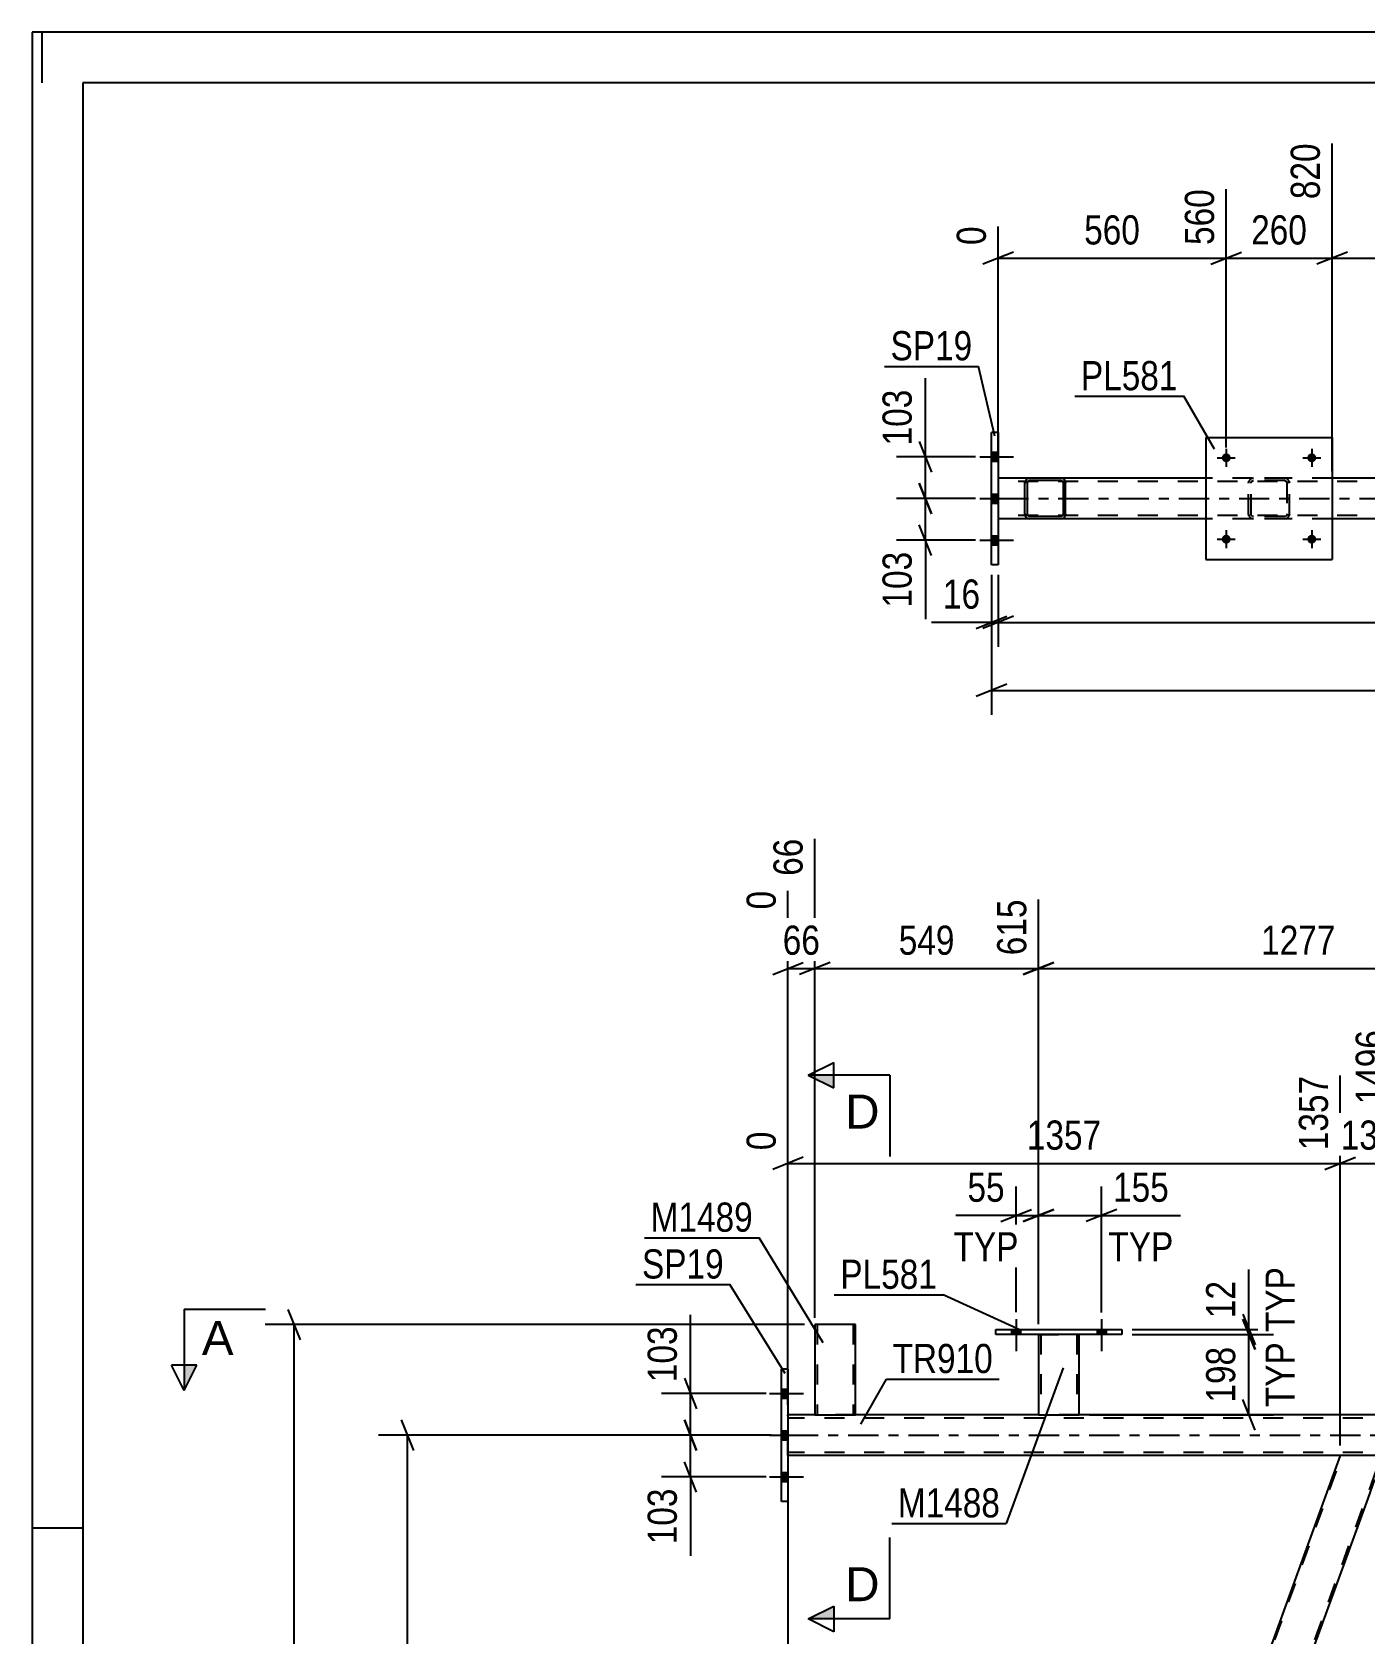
# Model space of a CAD drawing. Header units: millimetres. Extents: x 0 to 841, y 0 to 594.
# Drawn here: x 0 to 131, y 436.6 to 594 of the extents above; entities that cross this region are included whole.
import ezdxf

# ---------------------------------------------------------------- set-up
doc = ezdxf.new("R2010")
doc.units = ezdxf.units.MM
doc.linetypes.add('DXK_LINE_DOT2', pattern=[3.9198, 1.9599, -1.9599])
doc.linetypes.add('DXK_LINE_DOT3', pattern=[5.9187, 2.979, -0.9799, 0.9799, -0.9799])
doc.styles.add('Arial', font='ARIAL.TTF', dxfattribs={"height": 0.2})
doc.styles.add('Arial Narrow', font='ARIALN.TTF', dxfattribs={"height": 0.2})

# ---------------------------------------------------------------- blocks, each defined once
blk = doc.blocks.new('Unknown-814553119-1135')
at = {"color": 5, "linetype": 'Continuous'}
for p, q in [((841, 594), (0, 594)), ((0, 594), (0, 0)), ((1, 589), (1, 594)), ((836, 589), (5, 589)), ((5, 589), (5, 5)), ((5, 447), (0, 447))]:
    blk.add_line(p, q, dxfattribs=at)
blk = doc.blocks.new('Bolt-814553119-2910 - 2837')
at = {"linetype": 'Continuous'}
for points in [[(117.79, 544.17, -1), (116.91, 544.17, -1)], [(126.19, 544.17, -1), (125.31, 544.17, -1)]]:
    blk.add_hatch(color=1, dxfattribs=at).paths.add_polyline_path(points)
at = {"color": 1, "linetype": 'Continuous'}
for p, q in [((117.35, 545.05), (117.35, 543.29)), ((125.75, 545.05), (125.75, 543.29)), ((116.47, 544.17), (118.23, 544.17)), ((124.87, 544.17), (126.63, 544.17))]:
    blk.add_line(p, q, dxfattribs=at)
blk = doc.blocks.new('Part-814553119-2942 - 2837')
at = {"color": 2, "linetype": 'Continuous'}
for p, q in [((115.35, 554.17), (115.35, 542.17)), ((115.35, 554.17), (127.75, 554.17)), ((127.75, 554.17), (127.75, 542.17)), ((115.35, 542.17), (127.75, 542.17))]:
    blk.add_line(p, q, dxfattribs=at)
blk = doc.blocks.new('Bolt-814553119-2888 - 2837')
at = {"linetype": 'Continuous'}
for points in [[(94.93, 551.83), (94.93, 552.71), (94.29, 552.71), (94.29, 551.83)], [(94.93, 551.83), (94.93, 552.71), (94.29, 552.71), (94.29, 551.83)], [(94.93, 551.83), (94.93, 552.71), (94.29, 552.71), (94.29, 551.83)], [(94.93, 547.73), (94.93, 548.61), (94.29, 548.61), (94.29, 547.73)], [(94.93, 547.73), (94.93, 548.61), (94.29, 548.61), (94.29, 547.73)], [(94.93, 543.63), (94.93, 544.51), (94.29, 544.51), (94.29, 543.63)], [(94.93, 543.63), (94.93, 544.51), (94.29, 544.51), (94.29, 543.63)], [(94.93, 543.63), (94.93, 544.51), (94.29, 544.51), (94.29, 543.63)]]:
    blk.add_hatch(color=1, dxfattribs=at).paths.add_polyline_path(points)
at = {"color": 1, "linetype": 'Continuous'}
for p, q in [((94.29, 552.71), (94.93, 552.71)), ((94.29, 552.71), (94.93, 552.71)), ((94.29, 552.71), (94.93, 552.71)), ((93.13, 552.27), (96.45, 552.27)), ((93.13, 552.27), (96.45, 552.27)), ((93.13, 552.27), (96.45, 552.27)), ((94.29, 551.83), (94.93, 551.83)), ((94.29, 551.83), (94.93, 551.83)), ((94.29, 551.83), (94.93, 551.83)), ((93.13, 548.17), (96.45, 548.17)), ((93.13, 548.17), (96.45, 548.17)), ((94.29, 548.61), (94.93, 548.61)), ((94.29, 548.61), (94.93, 548.61)), ((94.29, 547.73), (94.93, 547.73)), ((94.29, 547.73), (94.93, 547.73)), ((93.13, 544.07), (96.45, 544.07)), ((93.13, 544.07), (96.45, 544.07)), ((93.13, 544.07), (96.45, 544.07)), ((94.29, 544.51), (94.93, 544.51)), ((94.29, 544.51), (94.93, 544.51)), ((94.29, 544.51), (94.93, 544.51)), ((94.29, 543.63), (94.93, 543.63)), ((94.29, 543.63), (94.93, 543.63)), ((94.29, 543.63), (94.93, 543.63))]:
    blk.add_line(p, q, dxfattribs=at)
blk = doc.blocks.new('Part-814553119-2887 - 2837')
at = {"color": 2, "linetype": 'Continuous'}
for p, q in [((115.35, 550.17), (94.93, 550.17)), ((166.43, 550.17), (127.75, 550.17)), ((98.04, 546.17), (94.93, 546.17)), ((115.35, 546.17), (101.09, 546.17)), ((166.43, 546.17), (127.75, 546.17))]:
    blk.add_line(p, q, dxfattribs=at)
at = {"color": 7, "linetype": 'DXK_LINE_DOT2'}
for p, q in [((94.93, 550.17), (94.93, 546.17)), ((757.39, 549.85), (94.93, 549.85)), ((127.75, 550.17), (115.35, 550.17)), ((757.39, 546.49), (94.93, 546.49)), ((101.09, 546.17), (98.04, 546.17)), ((127.75, 546.17), (115.35, 546.17))]:
    blk.add_line(p, q, dxfattribs=at)
at = {"color": 7, "linetype": 'DXK_LINE_DOT3'}
blk.add_line((94.93, 548.17), (757.39, 548.17), dxfattribs=at)
blk = doc.blocks.new('Bolt-814553119-2909 - 2837')
at = {"linetype": 'Continuous'}
for points in [[(117.79, 552.17, -1), (116.91, 552.17, -1)], [(126.19, 552.17, -1), (125.31, 552.17, -1)]]:
    blk.add_hatch(color=1, dxfattribs=at).paths.add_polyline_path(points)
at = {"color": 1, "linetype": 'Continuous'}
for p, q in [((117.35, 553.05), (117.35, 551.29)), ((125.75, 553.05), (125.75, 551.29)), ((116.47, 552.17), (118.23, 552.17)), ((124.87, 552.17), (126.63, 552.17))]:
    blk.add_line(p, q, dxfattribs=at)
blk = doc.blocks.new('Part-814553119-2937 - 2837')
at = {"color": 2, "linetype": 'Continuous'}
for p, q in [((97.61, 549.87), (97.57, 549.69)), ((97.57, 546.65), (97.57, 549.69)), ((97.81, 549.69), (97.83, 549.78)), ((97.81, 546.65), (97.81, 549.69)), ((97.83, 549.78), (97.88, 549.86)), ((98.05, 550.17), (97.87, 550.13)), ((97.88, 549.86), (97.96, 549.91)), ((97.96, 549.91), (98.05, 549.93)), ((101.09, 550.17), (98.05, 550.17)), ((101.09, 549.93), (98.05, 549.93)), ((101.27, 550.13), (101.09, 550.17)), ((101.09, 549.93), (101.18, 549.91)), ((101.18, 549.91), (101.26, 549.86)), ((101.26, 549.86), (101.31, 549.78)), ((101.31, 549.78), (101.33, 549.69)), ((101.33, 549.69), (101.33, 546.65)), ((101.57, 549.69), (101.53, 549.87)), ((101.57, 546.65), (101.57, 549.69)), ((97.57, 546.65), (97.61, 546.46)), ((97.83, 546.55), (97.81, 546.65)), ((97.88, 546.48), (97.83, 546.55)), ((97.87, 546.2), (98.05, 546.17)), ((97.96, 546.42), (97.88, 546.48)), ((98.05, 546.41), (97.96, 546.42)), ((101.09, 546.41), (98.05, 546.41)), ((101.09, 546.17), (98.05, 546.17)), ((101.18, 546.42), (101.09, 546.41)), ((101.09, 546.17), (101.27, 546.2)), ((101.26, 546.48), (101.18, 546.42)), ((101.31, 546.55), (101.26, 546.48)), ((101.33, 546.65), (101.31, 546.55)), ((101.53, 546.46), (101.57, 546.65))]:
    blk.add_line(p, q, dxfattribs=at)
at = {"color": 7, "linetype": 'DXK_LINE_DOT2'}
for p, q in [((97.57, 549.69), (97.61, 549.87)), ((97.87, 550.13), (98.05, 550.17)), ((101.09, 550.17), (101.27, 550.13)), ((101.53, 549.87), (101.57, 549.69)), ((97.61, 546.46), (97.57, 546.65)), ((98.05, 546.17), (97.87, 546.2)), ((101.27, 546.2), (101.09, 546.17)), ((101.57, 546.65), (101.53, 546.46))]:
    blk.add_line(p, q, dxfattribs=at)
at = {"color": 2, "linetype": 'Continuous'}
for centre, start, end in [((98.05, 549.69), 112.5, 157.5), ((101.09, 549.69), 22.5, 67.5), ((98.05, 546.65), 202.5, 247.5), ((101.09, 546.65), 292.5, 337.5)]:
    blk.add_arc(centre, 0.48, start, end, dxfattribs=at)
at = {"color": 7, "linetype": 'DXK_LINE_DOT2'}
for centre, start, end in [((98.05, 549.69), 112.5, 157.5), ((101.09, 549.69), 22.5, 67.5), ((98.05, 546.65), 202.5, 247.5), ((101.09, 546.65), 292.5, 337.5)]:
    blk.add_arc(centre, 0.48, start, end, dxfattribs=at)
blk = doc.blocks.new('Part-814553119-2943 - 2837')
at = {"color": 7, "linetype": 'DXK_LINE_DOT2'}
for p, q in [((119.55, 549.69), (119.58, 549.87)), ((119.58, 549.87), (119.55, 549.69)), ((119.55, 546.65), (119.55, 549.69)), ((119.79, 549.69), (119.8, 549.78)), ((119.79, 546.65), (119.79, 549.69)), ((119.8, 549.78), (119.86, 549.86)), ((119.84, 550.13), (120.03, 550.17)), ((120.03, 550.17), (119.84, 550.13)), ((119.86, 549.86), (119.93, 549.91)), ((119.93, 549.91), (120.03, 549.93)), ((123.07, 550.17), (120.03, 550.17)), ((123.07, 549.93), (120.03, 549.93)), ((123.07, 550.17), (123.25, 550.13)), ((123.25, 550.13), (123.07, 550.17)), ((123.07, 549.93), (123.16, 549.91)), ((123.16, 549.91), (123.24, 549.86)), ((123.24, 549.86), (123.29, 549.78)), ((123.29, 549.78), (123.31, 549.69)), ((123.31, 549.69), (123.31, 546.65)), ((123.51, 549.87), (123.55, 549.69)), ((123.55, 549.69), (123.51, 549.87)), ((123.55, 546.65), (123.55, 549.69)), ((119.58, 546.46), (119.55, 546.65)), ((119.55, 546.65), (119.58, 546.46)), ((119.8, 546.55), (119.79, 546.65)), ((119.86, 546.48), (119.8, 546.55)), ((120.03, 546.17), (119.84, 546.2)), ((119.84, 546.2), (120.03, 546.17)), ((119.93, 546.42), (119.86, 546.48)), ((120.03, 546.41), (119.93, 546.42)), ((123.07, 546.41), (120.03, 546.41)), ((123.07, 546.17), (120.03, 546.17)), ((123.16, 546.42), (123.07, 546.41)), ((123.25, 546.2), (123.07, 546.17)), ((123.07, 546.17), (123.25, 546.2)), ((123.24, 546.48), (123.16, 546.42)), ((123.29, 546.55), (123.24, 546.48)), ((123.31, 546.65), (123.29, 546.55)), ((123.55, 546.65), (123.51, 546.46)), ((123.51, 546.46), (123.55, 546.65))]:
    blk.add_line(p, q, dxfattribs=at)
at = {"color": 7, "linetype": 'DXK_LINE_DOT3'}
blk.add_line((121.55, 548.17), (121.55, 548.17), dxfattribs=at)
at = {"color": 7, "linetype": 'DXK_LINE_DOT2'}
for centre, start, end in [((120.03, 549.69), 112.5, 157.5), ((120.03, 549.69), 112.5, 157.5), ((123.07, 549.69), 22.5, 67.5), ((123.07, 549.69), 22.5, 67.5), ((120.03, 546.65), 202.5, 247.5), ((120.03, 546.65), 202.5, 247.5), ((123.07, 546.65), 292.5, 337.5), ((123.07, 546.65), 292.5, 337.5)]:
    blk.add_arc(centre, 0.48, start, end, dxfattribs=at)
blk = doc.blocks.new('Part-814553119-3047 - 2837')
at = {"color": 2, "linetype": 'Continuous'}
for p, q in [((94.93, 554.67), (94.29, 554.67)), ((94.29, 541.67), (94.29, 554.67)), ((94.93, 554.67), (94.93, 541.67)), ((94.93, 541.67), (94.29, 541.67))]:
    blk.add_line(p, q, dxfattribs=at)
blk = doc.blocks.new('Bolt-814553119-3736 - 3729')
at = {"linetype": 'Continuous'}
for points in [[(96.26, 466.05), (97.14, 466.05), (97.14, 466.53), (96.26, 466.53)], [(104.66, 466.05), (105.54, 466.05), (105.54, 466.53), (104.66, 466.53)]]:
    blk.add_hatch(color=1, dxfattribs=at).paths.add_polyline_path(points)
at = {"color": 1, "linetype": 'Continuous'}
for p, q in [((96.7, 467.53), (96.7, 464.41)), ((105.1, 467.53), (105.1, 464.41)), ((96.26, 466.53), (96.26, 466.05)), ((97.14, 466.53), (97.14, 466.05)), ((104.66, 466.53), (104.66, 466.05)), ((105.54, 466.53), (105.54, 466.05))]:
    blk.add_line(p, q, dxfattribs=at)
blk = doc.blocks.new('Part-814553119-4162 - 3729')
at = {"color": 2, "linetype": 'Continuous'}
for p, q in [((74.28, 462.64), (73.64, 462.64)), ((73.64, 449.64), (73.64, 462.64)), ((74.28, 462.64), (74.28, 449.64)), ((74.28, 449.64), (73.64, 449.64))]:
    blk.add_line(p, q, dxfattribs=at)
blk = doc.blocks.new('Bolt-814553119-3743 - 3729')
at = {"linetype": 'Continuous'}
for points in [[(96.26, 466.05), (97.14, 466.05), (97.14, 466.53), (96.26, 466.53)], [(104.66, 466.05), (105.54, 466.05), (105.54, 466.53), (104.66, 466.53)]]:
    blk.add_hatch(color=1, dxfattribs=at).paths.add_polyline_path(points)
at = {"color": 1, "linetype": 'Continuous'}
for p, q in [((96.7, 467.53), (96.7, 464.41)), ((105.1, 467.53), (105.1, 464.41)), ((96.26, 466.53), (96.26, 466.05)), ((97.14, 466.53), (97.14, 466.05)), ((104.66, 466.53), (104.66, 466.05)), ((105.54, 466.53), (105.54, 466.05))]:
    blk.add_line(p, q, dxfattribs=at)
blk = doc.blocks.new('Part-814553119-3755 - 3729')
at = {"color": 2, "linetype": 'Continuous'}
for p, q in [((98.9, 466.05), (98.9, 458.14)), ((102.9, 458.14), (102.9, 466.05)), ((98.9, 458.14), (102.9, 458.14))]:
    blk.add_line(p, q, dxfattribs=at)
at = {"color": 7, "linetype": 'DXK_LINE_DOT2'}
for p, q in [((98.9, 466.05), (102.9, 466.05)), ((98.9, 466.05), (98.9, 466.05)), ((98.9, 466.05), (98.9, 466.05)), ((99.14, 466.05), (99.14, 458.14)), ((102.66, 466.05), (102.66, 458.14)), ((102.9, 466.05), (102.9, 466.05)), ((102.9, 466.05), (102.9, 466.05)), ((102.6, 458.14), (102.64, 458.14)), ((102.6, 458.14), (102.64, 458.14)), ((102.64, 458.14), (102.66, 458.14)), ((102.64, 458.14), (102.66, 458.14))]:
    blk.add_line(p, q, dxfattribs=at)
blk = doc.blocks.new('Part-814553119-3760 - 3729')
at = {"color": 2, "linetype": 'Continuous'}
for p, q in [((94.7, 466.53), (107.1, 466.53)), ((94.7, 466.05), (94.7, 466.53)), ((107.1, 466.05), (94.7, 466.05)), ((107.1, 466.53), (107.1, 466.05))]:
    blk.add_line(p, q, dxfattribs=at)
blk = doc.blocks.new('Part-814553119-3765 - 3729')
at = {"color": 2, "linetype": 'Continuous'}
for p, q in [((80.92, 467.01), (76.92, 467.01)), ((76.92, 467.01), (76.92, 458.14)), ((80.92, 458.14), (80.92, 467.01)), ((76.92, 458.14), (80.92, 458.14))]:
    blk.add_line(p, q, dxfattribs=at)
at = {"color": 7, "linetype": 'DXK_LINE_DOT2'}
for p, q in [((77.16, 467.01), (77.16, 458.14)), ((80.61, 467.01), (80.63, 467.01)), ((80.63, 467.01), (80.67, 467.01)), ((80.67, 467.01), (80.68, 467.01)), ((80.68, 467.01), (80.68, 458.14)), ((80.67, 458.14), (80.63, 458.14)), ((80.67, 458.14), (80.63, 458.14)), ((80.68, 458.14), (80.67, 458.14)), ((80.67, 458.14), (80.68, 458.14))]:
    blk.add_line(p, q, dxfattribs=at)
blk = doc.blocks.new('Bolt-814553119-3906 - 3729')
at = {"linetype": 'Continuous'}
for points in [[(74.28, 459.8), (74.28, 460.68), (73.64, 460.68), (73.64, 459.8)], [(74.28, 459.8), (74.28, 460.68), (73.64, 460.68), (73.64, 459.8)], [(74.28, 459.8), (74.28, 460.68), (73.64, 460.68), (73.64, 459.8)], [(74.28, 455.7), (74.28, 456.58), (73.64, 456.58), (73.64, 455.7)], [(74.28, 455.7), (74.28, 456.58), (73.64, 456.58), (73.64, 455.7)], [(74.28, 451.6), (74.28, 452.48), (73.64, 452.48), (73.64, 451.6)], [(74.28, 451.6), (74.28, 452.48), (73.64, 452.48), (73.64, 451.6)], [(74.28, 451.6), (74.28, 452.48), (73.64, 452.48), (73.64, 451.6)]]:
    blk.add_hatch(color=1, dxfattribs=at).paths.add_polyline_path(points)
at = {"color": 1, "linetype": 'Continuous'}
for p, q in [((72.48, 460.24), (75.8, 460.24)), ((72.48, 460.24), (75.8, 460.24)), ((72.48, 460.24), (75.8, 460.24)), ((73.64, 460.68), (74.28, 460.68)), ((73.64, 460.68), (74.28, 460.68)), ((73.64, 460.68), (74.28, 460.68)), ((73.64, 459.8), (74.28, 459.8)), ((73.64, 459.8), (74.28, 459.8)), ((73.64, 459.8), (74.28, 459.8)), ((73.64, 456.58), (74.28, 456.58)), ((73.64, 456.58), (74.28, 456.58)), ((72.48, 456.14), (75.8, 456.14)), ((72.48, 456.14), (75.8, 456.14)), ((73.64, 455.7), (74.28, 455.7)), ((73.64, 455.7), (74.28, 455.7)), ((72.48, 452.04), (75.8, 452.04)), ((72.48, 452.04), (75.8, 452.04)), ((72.48, 452.04), (75.8, 452.04)), ((73.64, 452.48), (74.28, 452.48)), ((73.64, 452.48), (74.28, 452.48)), ((73.64, 452.48), (74.28, 452.48)), ((73.64, 451.6), (74.28, 451.6)), ((73.64, 451.6), (74.28, 451.6)), ((73.64, 451.6), (74.28, 451.6))]:
    blk.add_line(p, q, dxfattribs=at)
blk = doc.blocks.new('Part-814553119-4048 - 3729')
at = {"color": 2, "linetype": 'Continuous'}
for p, q in [((76.92, 458.14), (74.28, 458.14)), ((98.9, 458.14), (80.92, 458.14)), ((149.98, 458.14), (102.9, 458.14)), ((128.55, 454.14), (74.28, 454.14))]:
    blk.add_line(p, q, dxfattribs=at)
at = {"color": 7, "linetype": 'DXK_LINE_DOT2'}
for p, q in [((74.28, 454.14), (74.28, 458.14)), ((80.92, 458.14), (76.92, 458.14)), ((102.9, 458.14), (98.9, 458.14)), ((738.35, 457.82), (74.28, 457.82)), ((738.35, 454.46), (74.28, 454.46)), ((134.13, 454.14), (128.55, 454.14))]:
    blk.add_line(p, q, dxfattribs=at)
at = {"color": 7, "linetype": 'DXK_LINE_DOT3'}
blk.add_line((74.28, 456.14), (738.35, 456.14), dxfattribs=at)
blk = doc.blocks.new('Part-814553119-4153 - 3729')
at = {"color": 2, "linetype": 'Continuous'}
for p, q in [((128.55, 454.14), (84.43, 332.92)), ((132.81, 454.14), (128.55, 454.14)), ((88.69, 332.92), (131.28, 449.94))]:
    blk.add_line(p, q, dxfattribs=at)
at = {"color": 7, "linetype": 'DXK_LINE_DOT2'}
for p, q in [((84.6, 332.92), (128.72, 454.14)), ((88.52, 332.92), (132.64, 454.14)), ((131.28, 449.94), (132.81, 454.14)), ((84.43, 332.92), (88.69, 332.92))]:
    blk.add_line(p, q, dxfattribs=at)
blk = doc.blocks.new('StraightDimension-814553119-3093 - 2837')
at = {"color": 7, "linetype": 'Continuous'}
for p, q in [((127.75, 550.85), (127.75, 583.06)), ((117.35, 553.17), (117.35, 578.56)), ((115.85, 571.18), (118.85, 572.38)), ((117.35, 571.78), (127.75, 571.78)), ((129.25, 572.38), (126.25, 571.18))]:
    blk.add_line(p, q, dxfattribs=at)
at = {"color": 0}
blk.add_wipeout([(125.89, 572.53), (125.89, 576.73), (119.2, 576.73), (119.2, 572.53)], dxfattribs=at)
at = {"color": 3, "style": 'Arial Narrow'}
blk.add_text('260', height=2.863, dxfattribs=at).set_placement((119.8, 573.13))
at = {"color": 0, "linetype": 'Continuous'}
blk.add_wipeout([(127.15, 583.66), (122.95, 583.66), (122.95, 576.98), (127.15, 576.98)], dxfattribs=at)
at = {"color": 3, "linetype": 'Continuous', "style": 'Arial Narrow'}
blk.add_text('820', height=2.863, rotation=90.0002, dxfattribs=at).set_placement((126.55, 577.58))
blk = doc.blocks.new('StraightDimension-814553119-3690 - 2837')
at = {"color": 7, "linetype": 'Continuous'}
for p, q in [((87.19, 549.67), (88.39, 546.67)), ((92.7, 548.17), (84.94, 548.17)), ((87.79, 544.07), (87.79, 548.17)), ((88.39, 542.57), (87.19, 545.57)), ((92.7, 544.07), (84.94, 544.07))]:
    blk.add_line(p, q, dxfattribs=at)
at = {"color": 0}
blk.add_wipeout([(87.04, 543.54), (82.84, 543.54), (82.84, 536.86), (87.04, 536.86)], dxfattribs=at)
at = {"color": 7, "linetype": 'Continuous'}
blk.add_line((87.79, 544.07), (87.79, 536.33), dxfattribs=at)
blk.add_line((87.79, 544.07), (87.79, 536.33), dxfattribs=at)
at = {"color": 3, "style": 'Arial Narrow'}
blk.add_text('103', height=2.863, rotation=90.0002, dxfattribs=at).set_placement((86.44, 537.46))
blk = doc.blocks.new('StraightDimension-814553119-3080 - 2837')
at = {"color": 7, "linetype": 'Continuous'}
for p, q in [((117.35, 553.17), (117.35, 578.56)), ((94.93, 551.78), (94.93, 574.91)), ((96.43, 572.38), (93.43, 571.18)), ((94.93, 571.78), (117.35, 571.78)), ((115.85, 571.18), (118.85, 572.38))]:
    blk.add_line(p, q, dxfattribs=at)
at = {"color": 0, "linetype": 'Continuous'}
for points in [[(116.75, 579.16), (112.55, 579.16), (112.55, 572.48), (116.75, 572.48)], [(94.33, 575.51), (90.13, 575.51), (90.13, 572.48), (94.33, 572.48)]]:
    blk.add_wipeout(points, dxfattribs=at)
at = {"color": 0}
blk.add_wipeout([(109.48, 572.53), (109.48, 576.73), (102.79, 576.73), (102.79, 572.53)], dxfattribs=at)
at = {"color": 3, "linetype": 'Continuous', "style": 'Arial Narrow'}
for s, height, p in [('560', 2.863, (116.15, 573.08)), ('0', 2.86, (93.73, 573.08))]:
    blk.add_text(s, height=height, rotation=90.0002, dxfattribs=at).set_placement(p)
at = {"color": 3, "style": 'Arial Narrow'}
blk.add_text('560', height=2.863, dxfattribs=at).set_placement((103.39, 573.13))
blk = doc.blocks.new('StraightDimension-814553119-3106 - 2837')
at = {"color": 7, "linetype": 'Continuous'}
for p, q in [((127.75, 550.85), (127.75, 583.06)), ((168.43, 553.17), (168.43, 580.39)), ((129.25, 572.38), (126.25, 571.18)), ((127.75, 571.78), (168.43, 571.78)), ((166.93, 571.18), (169.93, 572.38))]:
    blk.add_line(p, q, dxfattribs=at)
at = {"color": 0, "linetype": 'Continuous'}
blk.add_wipeout([(167.83, 580.99), (163.63, 580.99), (163.63, 572.48), (167.83, 572.48)], dxfattribs=at)
at = {"color": 0}
blk.add_wipeout([(152.34, 572.53), (152.34, 576.73), (143.83, 576.73), (143.83, 572.53)], dxfattribs=at)
at = {"color": 3, "linetype": 'Continuous', "style": 'Arial Narrow'}
blk.add_text('1837', height=2.863, rotation=90.0002, dxfattribs=at).set_placement((167.23, 573.08))
at = {"color": 3, "style": 'Arial Narrow'}
blk.add_text('1017', height=2.863, dxfattribs=at).set_placement((144.43, 573.13))
blk = doc.blocks.new('StraightDimension-814553119-3627 - 2837')
at = {"color": 7, "linetype": 'Continuous'}
for p, q in [((94.29, 540.67), (94.29, 526.92)), ((95.79, 529.92), (92.79, 528.72)), ((94.29, 529.32), (795.15, 529.32))]:
    blk.add_line(p, q, dxfattribs=at)
blk = doc.blocks.new('StraightDimension-814553119-3638 - 2837')
at = {"color": 7, "linetype": 'Continuous'}
for p, q in [((94.29, 540.67), (94.29, 533.6)), ((94.93, 540.67), (94.93, 533.6)), ((92.79, 535.4), (95.79, 536.6)), ((96.43, 536.6), (93.43, 535.4)), ((94.29, 536), (94.93, 536))]:
    blk.add_line(p, q, dxfattribs=at)
at = {"color": 0}
blk.add_wipeout([(93.76, 536.75), (93.76, 540.95), (88.91, 540.95), (88.91, 536.75)], dxfattribs=at)
at = {"color": 7, "linetype": 'Continuous'}
blk.add_line((94.29, 536), (88.38, 536), dxfattribs=at)
blk.add_line((94.29, 536), (88.38, 536), dxfattribs=at)
at = {"color": 3, "style": 'Arial Narrow'}
blk.add_text('16', height=2.863, dxfattribs=at).set_placement((89.51, 537.35))
blk = doc.blocks.new('StraightDimension-814553119-3648 - 2837')
at = {"color": 7, "linetype": 'Continuous'}
for p, q in [((94.93, 540.67), (94.93, 533.6)), ((96.43, 536.6), (93.43, 535.4)), ((94.93, 536), (794.51, 536))]:
    blk.add_line(p, q, dxfattribs=at)
blk = doc.blocks.new('StraightDimension-814553119-3703 - 2837')
at = {"color": 7, "linetype": 'Continuous'}
for p, q in [((87.19, 553.77), (88.39, 550.77)), ((92.7, 552.27), (84.94, 552.27)), ((87.79, 548.17), (87.79, 552.27)), ((88.39, 546.67), (87.19, 549.67)), ((92.7, 548.17), (84.94, 548.17))]:
    blk.add_line(p, q, dxfattribs=at)
at = {"color": 0}
blk.add_wipeout([(87.04, 559.48), (82.84, 559.48), (82.84, 552.79), (87.04, 552.79)], dxfattribs=at)
at = {"color": 7, "linetype": 'Continuous'}
blk.add_line((87.79, 552.27), (87.79, 560), dxfattribs=at)
blk.add_line((87.79, 552.27), (87.79, 560), dxfattribs=at)
at = {"color": 3, "style": 'Arial Narrow'}
blk.add_text('103', height=2.863, rotation=90.0002, dxfattribs=at).set_placement((86.44, 553.39))
blk = doc.blocks.new('StraightDimension-814553119-4849 - 3729')
at = {"color": 7, "linetype": 'Continuous'}
for p, q in [((64.11, 457.64), (65.31, 454.64)), ((72.14, 456.14), (61.86, 456.14)), ((64.71, 452.04), (64.71, 456.14)), ((65.31, 450.54), (64.11, 453.54)), ((72.14, 452.04), (61.86, 452.04))]:
    blk.add_line(p, q, dxfattribs=at)
at = {"color": 0}
blk.add_wipeout([(63.96, 451.51), (59.76, 451.51), (59.76, 444.83), (63.96, 444.83)], dxfattribs=at)
at = {"color": 7, "linetype": 'Continuous'}
blk.add_line((64.71, 452.04), (64.71, 444.3), dxfattribs=at)
blk.add_line((64.71, 452.04), (64.71, 444.3), dxfattribs=at)
at = {"color": 3, "style": 'Arial Narrow'}
blk.add_text('103', height=2.863, rotation=90.0002, dxfattribs=at).set_placement((63.36, 445.43))
blk = doc.blocks.new('StraightDimension-814553119-10250 - 3729')
at = {"color": 7, "linetype": 'Continuous'}
for p, q in [((96.7, 468.22), (96.7, 480.58)), ((98.9, 467.05), (98.9, 480.58)), ((95.2, 477.13), (98.2, 478.33)), ((96.7, 477.73), (98.9, 477.73)), ((100.4, 478.33), (97.4, 477.13))]:
    blk.add_line(p, q, dxfattribs=at)
at = {"color": 0}
blk.add_wipeout([(96.18, 478.48), (96.18, 482.68), (91.32, 482.68), (91.32, 478.48)], dxfattribs=at)
at = {"color": 0, "linetype": 'Continuous'}
blk.add_wipeout([(97.54, 472.63), (97.54, 476.83), (89.95, 476.83), (89.95, 472.63)], dxfattribs=at)
at = {"color": 7, "linetype": 'Continuous'}
blk.add_line((96.7, 477.73), (90.79, 477.73), dxfattribs=at)
blk.add_line((96.7, 477.73), (90.79, 477.73), dxfattribs=at)
at = {"color": 3, "style": 'Arial Narrow'}
blk.add_text('55', height=2.863, dxfattribs=at).set_placement((91.92, 479.08))
at = {"color": 3, "linetype": 'Continuous', "style": 'Arial Narrow'}
blk.add_text('TYP', height=2.863, dxfattribs=at).set_placement((90.55, 473.23))
blk = doc.blocks.new('StraightDimension-814553119-4447 - 3729')
at = {"color": 7, "linetype": 'Continuous'}
for p, q in [((128.55, 455.14), (128.55, 491.47)), ((74.28, 463.64), (74.28, 485.98)), ((75.78, 483.45), (72.78, 482.25)), ((127.05, 482.25), (130.05, 483.45)), ((74.28, 482.85), (128.55, 482.85))]:
    blk.add_line(p, q, dxfattribs=at)
at = {"color": 0, "linetype": 'Continuous'}
for points in [[(127.95, 492.07), (123.75, 492.07), (123.75, 483.55), (127.95, 483.55)], [(73.68, 486.58), (69.48, 486.58), (69.48, 483.55), (73.68, 483.55)]]:
    blk.add_wipeout(points, dxfattribs=at)
at = {"color": 0}
blk.add_wipeout([(105.67, 483.6), (105.67, 487.8), (97.16, 487.8), (97.16, 483.6)], dxfattribs=at)
at = {"color": 3, "linetype": 'Continuous', "style": 'Arial Narrow'}
for s, height, p in [('1357', 2.863, (127.35, 484.15)), ('0', 2.86, (73.08, 484.15))]:
    blk.add_text(s, height=height, rotation=90.0002, dxfattribs=at).set_placement(p)
at = {"color": 3, "style": 'Arial Narrow'}
blk.add_text('1357', height=2.863, dxfattribs=at).set_placement((97.76, 484.2))
blk = doc.blocks.new('StraightDimension-814553119-5086 - 3729')
at = {"color": 7, "linetype": 'Continuous'}
for p, q in [((118.98, 468.03), (120.18, 465.03)), ((120.18, 464.55), (118.98, 467.55)), ((108.1, 466.53), (121.98, 466.53)), ((108.1, 466.05), (121.98, 466.05)), ((119.58, 466.05), (119.58, 466.53))]:
    blk.add_line(p, q, dxfattribs=at)
at = {"color": 0, "linetype": 'Continuous'}
blk.add_wipeout([(124.68, 473.27), (120.48, 473.27), (120.48, 465.68), (124.68, 465.68)], dxfattribs=at)
at = {"color": 0}
blk.add_wipeout([(118.83, 471.91), (114.63, 471.91), (114.63, 467.05), (118.83, 467.05)], dxfattribs=at)
at = {"color": 7, "linetype": 'Continuous'}
blk.add_line((119.58, 466.53), (119.58, 472.43), dxfattribs=at)
blk.add_line((119.58, 466.53), (119.58, 472.43), dxfattribs=at)
at = {"color": 3, "linetype": 'Continuous', "style": 'Arial Narrow'}
blk.add_text('TYP', height=2.863, rotation=90.0002, dxfattribs=at).set_placement((124.08, 466.28))
at = {"color": 3, "style": 'Arial Narrow'}
blk.add_text('12', height=2.863, rotation=90.0002, dxfattribs=at).set_placement((118.23, 467.65))
blk = doc.blocks.new('StraightDimension-814553119-4169 - 3729')
at = {"color": 7, "linetype": 'Continuous'}
for p, q in [((134.13, 455.14), (134.13, 495.97)), ((128.55, 455.14), (128.55, 491.47)), ((127.05, 482.25), (130.05, 483.45)), ((135.63, 483.45), (132.63, 482.25)), ((128.55, 482.85), (134.13, 482.85))]:
    blk.add_line(p, q, dxfattribs=at)
at = {"color": 0}
blk.add_wipeout([(134.68, 483.6), (134.68, 487.8), (128, 487.8), (128, 483.6)], dxfattribs=at)
at = {"color": 3, "style": 'Arial Narrow'}
blk.add_text('139', height=2.863, dxfattribs=at).set_placement((128.6, 484.2))
at = {"color": 0, "linetype": 'Continuous'}
blk.add_wipeout([(133.53, 496.57), (129.33, 496.57), (129.33, 488.05), (133.53, 488.05)], dxfattribs=at)
at = {"color": 3, "linetype": 'Continuous', "style": 'Arial Narrow'}
blk.add_text('1496', height=2.863, rotation=90.0002, dxfattribs=at).set_placement((132.93, 488.65))
blk = doc.blocks.new('StraightDimension-814553119-4859 - 3729')
at = {"color": 7, "linetype": 'Continuous'}
for p, q in [((64.11, 461.74), (65.31, 458.74)), ((72.14, 460.24), (61.86, 460.24)), ((64.71, 456.14), (64.71, 460.24)), ((65.31, 454.64), (64.11, 457.64)), ((72.14, 456.14), (61.86, 456.14))]:
    blk.add_line(p, q, dxfattribs=at)
at = {"color": 0}
blk.add_wipeout([(63.96, 467.45), (59.76, 467.45), (59.76, 460.76), (63.96, 460.76)], dxfattribs=at)
at = {"color": 7, "linetype": 'Continuous'}
blk.add_line((64.71, 460.24), (64.71, 467.97), dxfattribs=at)
blk.add_line((64.71, 460.24), (64.71, 467.97), dxfattribs=at)
at = {"color": 3, "style": 'Arial Narrow'}
blk.add_text('103', height=2.863, rotation=90.0002, dxfattribs=at).set_placement((63.36, 461.36))
blk = doc.blocks.new('StraightDimension-814553119-5050 - 3729')
at = {"color": 7, "linetype": 'Continuous'}
for p, q in [((76.92, 467.69), (76.92, 514.75)), ((98.9, 467.05), (98.9, 508.78)), ((78.42, 502.6), (75.42, 501.4)), ((97.4, 501.4), (100.4, 502.6)), ((76.92, 502), (98.9, 502))]:
    blk.add_line(p, q, dxfattribs=at)
at = {"color": 0, "linetype": 'Continuous'}
blk.add_wipeout([(98.3, 509.38), (94.1, 509.38), (94.1, 502.7), (98.3, 502.7)], dxfattribs=at)
at = {"color": 0}
blk.add_wipeout([(91.25, 502.75), (91.25, 506.95), (84.57, 506.95), (84.57, 502.75)], dxfattribs=at)
at = {"color": 3, "linetype": 'Continuous', "style": 'Arial Narrow'}
blk.add_text('615', height=2.863, rotation=90.0002, dxfattribs=at).set_placement((97.7, 503.3))
at = {"color": 3, "style": 'Arial Narrow'}
blk.add_text('549', height=2.863, dxfattribs=at).set_placement((85.17, 503.35))
blk = doc.blocks.new('StraightDimension-814553119-4896 - 3729')
at = {"color": 7, "linetype": 'Continuous'}
for p, q in [((26.37, 465.51), (25.17, 468.51)), ((75.92, 467.01), (22.92, 467.01)), ((25.77, 322.54), (25.77, 467.01))]:
    blk.add_line(p, q, dxfattribs=at)
blk = doc.blocks.new('StraightDimension-814553119-5060 - 3729')
at = {"color": 7, "linetype": 'Continuous'}
for p, q in [((76.92, 467.69), (76.92, 514.75)), ((74.28, 459.14), (74.28, 509.62)), ((72.78, 501.4), (75.78, 502.6)), ((78.42, 502.6), (75.42, 501.4)), ((74.28, 502), (76.92, 502))]:
    blk.add_line(p, q, dxfattribs=at)
at = {"color": 0, "linetype": 'Continuous'}
blk.add_wipeout([(76.32, 515.35), (72.12, 515.35), (72.12, 510.5), (76.32, 510.5)], dxfattribs=at)
at = {"color": 0}
blk.add_wipeout([(78.03, 502.75), (78.03, 506.95), (73.17, 506.95), (73.17, 502.75)], dxfattribs=at)
at = {"color": 3, "linetype": 'Continuous', "style": 'Arial Narrow'}
blk.add_text('66', height=2.863, rotation=90.0002, dxfattribs=at).set_placement((75.72, 511.1))
at = {"color": 3, "style": 'Arial Narrow'}
blk.add_text('66', height=2.863, dxfattribs=at).set_placement((73.77, 503.35))
at = {"color": 0, "linetype": 'Continuous'}
blk.add_wipeout([(73.68, 510.22), (69.48, 510.22), (69.48, 507.2), (73.68, 507.2)], dxfattribs=at)
at = {"color": 3, "linetype": 'Continuous', "style": 'Arial Narrow'}
blk.add_text('0', height=2.86, rotation=90.0002, dxfattribs=at).set_placement((73.08, 507.8))
blk = doc.blocks.new('StraightDimension-814553119-4780 - 3729')
at = {"color": 7, "linetype": 'Continuous'}
for p, q in [((37.51, 454.64), (36.31, 457.64)), ((72.64, 456.14), (34.06, 456.14)), ((36.91, 330.28), (36.91, 456.14)), ((36.31, 331.78), (37.51, 328.78)), ((51.02, 330.28), (34.06, 330.28))]:
    blk.add_line(p, q, dxfattribs=at)
at = {"color": 0}
blk.add_wipeout([(36.16, 397.47), (31.96, 397.47), (31.96, 388.95), (36.16, 388.95)], dxfattribs=at)
at = {"color": 3, "style": 'Arial Narrow'}
blk.add_text('3146', height=2.863, rotation=90.0002, dxfattribs=at).set_placement((35.56, 389.55))
blk = doc.blocks.new('StraightDimension-814553119-5094 - 3729')
at = {"color": 7, "linetype": 'Continuous'}
for p, q in [((118.98, 467.55), (120.18, 464.55)), ((108.1, 466.05), (121.98, 466.05)), ((119.58, 458.14), (119.58, 466.05)), ((120.18, 456.64), (118.98, 459.64)), ((103.9, 458.14), (121.98, 458.14))]:
    blk.add_line(p, q, dxfattribs=at)
at = {"color": 0, "linetype": 'Continuous'}
blk.add_wipeout([(124.68, 465.89), (120.48, 465.89), (120.48, 458.3), (124.68, 458.3)], dxfattribs=at)
at = {"color": 0}
blk.add_wipeout([(118.83, 465.43), (114.63, 465.43), (114.63, 458.75), (118.83, 458.75)], dxfattribs=at)
at = {"color": 3, "style": 'Arial Narrow'}
blk.add_text('198', height=2.863, rotation=90.0002, dxfattribs=at).set_placement((118.23, 459.35))
at = {"color": 3, "linetype": 'Continuous', "style": 'Arial Narrow'}
blk.add_text('TYP', height=2.863, rotation=90.0002, dxfattribs=at).set_placement((124.08, 458.9))
blk = doc.blocks.new('StraightDimension-814553119-4785 - 3729')
at = {"color": 7, "linetype": 'Continuous'}
for p, q in [((74.28, 453.14), (74.28, 394.64)), ((52.66, 333.92), (52.66, 399.89)), ((54.16, 397.64), (51.16, 396.44)), ((52.66, 397.04), (74.28, 397.04)), ((72.78, 396.44), (75.78, 397.64))]:
    blk.add_line(p, q, dxfattribs=at)
at = {"color": 0}
blk.add_wipeout([(67.73, 397.79), (67.73, 401.99), (59.22, 401.99), (59.22, 397.79)], dxfattribs=at)
at = {"color": 3, "style": 'Arial Narrow'}
blk.add_text('1431', height=2.863, dxfattribs=at).set_placement((59.82, 398.39))
blk = doc.blocks.new('StraightDimension-814553119-5040 - 3729')
at = {"color": 7, "linetype": 'Continuous'}
for p, q in [((149.98, 467.05), (149.98, 510.61)), ((98.9, 467.05), (98.9, 508.78)), ((100.4, 502.6), (97.4, 501.4)), ((148.48, 501.4), (151.48, 502.6)), ((98.9, 502), (149.98, 502))]:
    blk.add_line(p, q, dxfattribs=at)
at = {"color": 0, "linetype": 'Continuous'}
blk.add_wipeout([(149.38, 511.21), (145.18, 511.21), (145.18, 502.7), (149.38, 502.7)], dxfattribs=at)
at = {"color": 0}
blk.add_wipeout([(128.7, 502.75), (128.7, 506.95), (120.18, 506.95), (120.18, 502.75)], dxfattribs=at)
at = {"color": 3, "linetype": 'Continuous', "style": 'Arial Narrow'}
blk.add_text('1892', height=2.863, rotation=90.0002, dxfattribs=at).set_placement((148.78, 503.3))
at = {"color": 3, "style": 'Arial Narrow'}
blk.add_text('1277', height=2.863, dxfattribs=at).set_placement((120.78, 503.35))
blk = doc.blocks.new('StraightDimension-814553119-10249 - 3729')
at = {"color": 7, "linetype": 'Continuous'}
for p, q in [((98.9, 467.05), (98.9, 480.58)), ((105.1, 468.19), (105.1, 480.58)), ((97.4, 477.13), (100.4, 478.33)), ((98.9, 477.73), (105.1, 477.73)), ((106.6, 478.33), (103.6, 477.13))]:
    blk.add_line(p, q, dxfattribs=at)
at = {"color": 0}
blk.add_wipeout([(112.31, 478.48), (112.31, 482.68), (105.63, 482.68), (105.63, 478.48)], dxfattribs=at)
at = {"color": 0, "linetype": 'Continuous'}
blk.add_wipeout([(112.76, 472.63), (112.76, 476.83), (105.17, 476.83), (105.17, 472.63)], dxfattribs=at)
at = {"color": 7, "linetype": 'Continuous'}
blk.add_line((105.1, 477.73), (112.84, 477.73), dxfattribs=at)
blk.add_line((105.1, 477.73), (112.84, 477.73), dxfattribs=at)
at = {"color": 3, "style": 'Arial Narrow'}
blk.add_text('155', height=2.863, dxfattribs=at).set_placement((106.23, 479.08))
at = {"color": 3, "linetype": 'Continuous', "style": 'Arial Narrow'}
blk.add_text('TYP', height=2.863, dxfattribs=at).set_placement((105.77, 473.23))
blk = doc.blocks.new('Mark-814553119-2938 - 2837')
at = {"color": 0}
blk.add_wipeout([(112.58, 558.81), (112.58, 561.81), (103.07, 561.81), (103.07, 558.81)], dxfattribs=at)
blk.add_wipeout([(112.58, 558.81), (112.58, 561.81), (103.07, 561.81), (103.07, 558.81)], dxfattribs=at)
at = {"color": 30, "linetype": 'Continuous'}
for p in [(102.47, 558.21), (116.18, 553.02)]:
    blk.add_line(p, (113.18, 558.21), dxfattribs=at)
at = {"color": 3, "style": 'Arial Narrow'}
blk.add_text('PL581', height=2.863, dxfattribs=at).set_placement((103.07, 558.81))
blk = doc.blocks.new('Mark-814553119-3043 - 2837')
at = {"color": 0}
blk.add_wipeout([(92.4, 561.75), (92.4, 564.75), (84.36, 564.75), (84.36, 561.75)], dxfattribs=at)
blk.add_wipeout([(92.4, 561.75), (92.4, 564.75), (84.36, 564.75), (84.36, 561.75)], dxfattribs=at)
at = {"color": 30, "linetype": 'Continuous'}
for p in [(83.76, 561.15), (94.61, 554.31)]:
    blk.add_line(p, (93, 561.15), dxfattribs=at)
at = {"color": 3, "style": 'Arial Narrow'}
blk.add_text('SP19', height=2.863, dxfattribs=at).set_placement((84.36, 561.75))
blk = doc.blocks.new('Mark-814553119-4158 - 3729')
at = {"color": 0}
blk.add_wipeout([(67.98, 471.54), (67.98, 474.54), (59.94, 474.54), (59.94, 471.54)], dxfattribs=at)
blk.add_wipeout([(67.98, 471.54), (67.98, 474.54), (59.94, 474.54), (59.94, 471.54)], dxfattribs=at)
at = {"color": 30, "linetype": 'Continuous'}
for p in [(59.34, 470.94), (74, 462.2)]:
    blk.add_line(p, (68.58, 470.94), dxfattribs=at)
at = {"color": 3, "style": 'Arial Narrow'}
blk.add_text('SP19', height=2.863, dxfattribs=at).set_placement((59.94, 471.54))
blk = doc.blocks.new('Mark-814553119-3751 - 3729')
at = {"color": 0}
blk.add_wipeout([(95.13, 448.07), (95.13, 451.07), (85.08, 451.07), (85.08, 448.07)], dxfattribs=at)
blk.add_wipeout([(95.13, 448.07), (95.13, 451.07), (85.08, 451.07), (85.08, 448.07)], dxfattribs=at)
at = {"color": 30, "linetype": 'Continuous'}
for p in [(101.34, 462.75), (84.48, 447.47)]:
    blk.add_line(p, (95.73, 447.47), dxfattribs=at)
at = {"color": 3, "style": 'Arial Narrow'}
blk.add_text('M1488', height=2.863, dxfattribs=at).set_placement((85.08, 448.07))
blk = doc.blocks.new('Mark-814553119-3756 - 3729')
at = {"color": 0}
blk.add_wipeout([(88.94, 470.53), (88.94, 473.53), (79.43, 473.53), (79.43, 470.53)], dxfattribs=at)
blk.add_wipeout([(88.94, 470.53), (88.94, 473.53), (79.43, 473.53), (79.43, 470.53)], dxfattribs=at)
at = {"color": 30, "linetype": 'Continuous'}
for p in [(78.83, 469.93), (97.19, 466.42)]:
    blk.add_line(p, (89.54, 469.93), dxfattribs=at)
at = {"color": 3, "style": 'Arial Narrow'}
blk.add_text('PL581', height=2.863, dxfattribs=at).set_placement((79.43, 470.53))
blk = doc.blocks.new('Mark-814553119-3761 - 3729')
at = {"color": 0}
blk.add_wipeout([(70.84, 476.14), (70.84, 479.14), (60.79, 479.14), (60.79, 476.14)], dxfattribs=at)
blk.add_wipeout([(70.84, 476.14), (70.84, 479.14), (60.79, 479.14), (60.79, 476.14)], dxfattribs=at)
at = {"color": 30, "linetype": 'Continuous'}
for p in [(60.19, 475.54), (77.74, 465.22)]:
    blk.add_line(p, (71.44, 475.54), dxfattribs=at)
at = {"color": 3, "style": 'Arial Narrow'}
blk.add_text('M1489', height=2.863, dxfattribs=at).set_placement((60.79, 476.14))
blk = doc.blocks.new('Mark-814553119-4044 - 3729')
at = {"color": 0}
blk.add_wipeout([(94.43, 462.25), (94.43, 465.25), (84.56, 465.25), (84.56, 462.25)], dxfattribs=at)
blk.add_wipeout([(94.43, 462.25), (94.43, 465.25), (84.56, 465.25), (84.56, 462.25)], dxfattribs=at)
at = {"color": 30, "linetype": 'Continuous'}
for p, q in [((81.43, 457.22), (83.96, 461.65)), ((83.96, 461.65), (95.03, 461.65))]:
    blk.add_line(p, q, dxfattribs=at)
at = {"color": 3, "style": 'Arial Narrow'}
blk.add_text('TR910', height=2.863, dxfattribs=at).set_placement((84.56, 462.25))
blk = doc.blocks.new('SectionMark-814553119-5317 - 3729')
at = {"linetype": 'Continuous'}
blk.add_hatch(color=6, dxfattribs=at).paths.add_polyline_path([(14.94, 463.04), (16.19, 463.04), (14.94, 460.54)])
at = {"color": 6, "linetype": 'Continuous'}
for p, q in [((14.94, 468.54), (22.94, 468.54)), ((14.94, 468.54), (14.94, 460.54)), ((14.94, 460.54), (13.69, 463.04)), ((16.19, 463.04), (13.69, 463.04)), ((14.94, 460.54), (16.19, 463.04))]:
    blk.add_line(p, q, dxfattribs=at)
at = {"color": 0, "linetype": 'Continuous'}
blk.add_wipeout([(19.8, 464.04), (19.8, 467.54), (16.69, 467.54), (16.69, 464.04)], dxfattribs=at)
at = {"color": 3, "linetype": 'Continuous', "style": 'Arial'}
blk.add_text('A', height=3.34, dxfattribs=at).set_placement((16.69, 464.04))
blk = doc.blocks.new('SectionMark-814553119-5351 - 3729')
at = {"linetype": 'Continuous'}
for points in [[(78.78, 491.52), (78.78, 490.27), (76.28, 491.52)], [(78.78, 439.34), (78.78, 438.09), (76.28, 438.09)]]:
    blk.add_hatch(color=6, dxfattribs=at).paths.add_polyline_path(points)
at = {"color": 6, "linetype": 'Continuous'}
for p, q in [((76.28, 491.52), (78.78, 492.77)), ((78.78, 490.27), (78.78, 492.77)), ((84.28, 491.52), (76.28, 491.52)), ((76.28, 491.52), (78.78, 490.27)), ((84.28, 491.52), (84.28, 483.52)), ((84.28, 438.09), (84.28, 446.09)), ((76.28, 438.09), (78.78, 439.34)), ((78.78, 439.34), (78.78, 436.84)), ((84.28, 438.09), (76.28, 438.09)), ((78.78, 436.84), (76.28, 438.09))]:
    blk.add_line(p, q, dxfattribs=at)
at = {"color": 0, "linetype": 'Continuous'}
for points in [[(83.28, 486.27), (83.28, 489.77), (79.91, 489.77), (79.91, 486.27)], [(83.28, 439.84), (83.28, 443.34), (79.91, 443.34), (79.91, 439.84)]]:
    blk.add_wipeout(points, dxfattribs=at)
at = {"color": 3, "linetype": 'Continuous', "style": 'Arial'}
for p in [(79.91, 486.27), (79.91, 439.84)]:
    blk.add_text('D', height=3.34, dxfattribs=at).set_placement(p)

msp = doc.modelspace()

# ---------------------------------------------------------------- block references
for name in ['Unknown-814553119-1135', 'Part-814553119-3047 - 2837', 'Part-814553119-2942 - 2837', 'Bolt-814553119-2888 - 2837', 'Bolt-814553119-2909 - 2837', 'Part-814553119-2887 - 2837', 'Part-814553119-2937 - 2837', 'Part-814553119-2943 - 2837', 'Bolt-814553119-2910 - 2837', 'Bolt-814553119-3736 - 3729', 'Bolt-814553119-3743 - 3729', 'Part-814553119-3765 - 3729', 'Part-814553119-3760 - 3729', 'Part-814553119-3755 - 3729', 'Part-814553119-4162 - 3729', 'Bolt-814553119-3906 - 3729', 'Part-814553119-4048 - 3729', 'Part-814553119-4153 - 3729']:
    msp.add_blockref(name, (0, 0))

# ---------------------------------------------------------------- next in the draw order: block references
for name in ['StraightDimension-814553119-3093 - 2837', 'StraightDimension-814553119-3690 - 2837', 'StraightDimension-814553119-10250 - 3729', 'StraightDimension-814553119-4849 - 3729']:
    msp.add_blockref(name, (0, 0))

# ---------------------------------------------------------------- next in the draw order: block references
for name in ['StraightDimension-814553119-3106 - 2837', 'StraightDimension-814553119-3080 - 2837', 'StraightDimension-814553119-3627 - 2837', 'StraightDimension-814553119-4447 - 3729']:
    msp.add_blockref(name, (0, 0))

# ---------------------------------------------------------------- next in the draw order: block references
for name in ['Mark-814553119-2938 - 2837', 'StraightDimension-814553119-3703 - 2837', 'StraightDimension-814553119-3638 - 2837', 'StraightDimension-814553119-5050 - 3729', 'StraightDimension-814553119-4169 - 3729', 'StraightDimension-814553119-5086 - 3729', 'StraightDimension-814553119-4859 - 3729']:
    msp.add_blockref(name, (0, 0))

# ---------------------------------------------------------------- next in the draw order: block references
for name in ['Mark-814553119-3043 - 2837', 'StraightDimension-814553119-3648 - 2837', 'StraightDimension-814553119-4896 - 3729']:
    msp.add_blockref(name, (0, 0))

# ---------------------------------------------------------------- next in the draw order: block references
for name in ['StraightDimension-814553119-5060 - 3729', 'StraightDimension-814553119-5094 - 3729', 'Mark-814553119-3751 - 3729', 'StraightDimension-814553119-4780 - 3729']:
    msp.add_blockref(name, (0, 0))

# ---------------------------------------------------------------- next in the draw order: block references
for name in ['StraightDimension-814553119-5040 - 3729', 'Mark-814553119-4158 - 3729', 'Mark-814553119-4044 - 3729', 'StraightDimension-814553119-4785 - 3729']:
    msp.add_blockref(name, (0, 0))

# ---------------------------------------------------------------- next in the draw order: block references
for name in ['StraightDimension-814553119-10249 - 3729', 'Mark-814553119-3761 - 3729']:
    msp.add_blockref(name, (0, 0))

# ---------------------------------------------------------------- next in the draw order: block references
msp.add_blockref('Mark-814553119-3756 - 3729', (0, 0))

# ---------------------------------------------------------------- next in the draw order: block references
msp.add_blockref('SectionMark-814553119-5317 - 3729', (0, 0))

# ---------------------------------------------------------------- next in the draw order: block references
msp.add_blockref('SectionMark-814553119-5351 - 3729', (0, 0))

doc.saveas('drawing.dxf')
